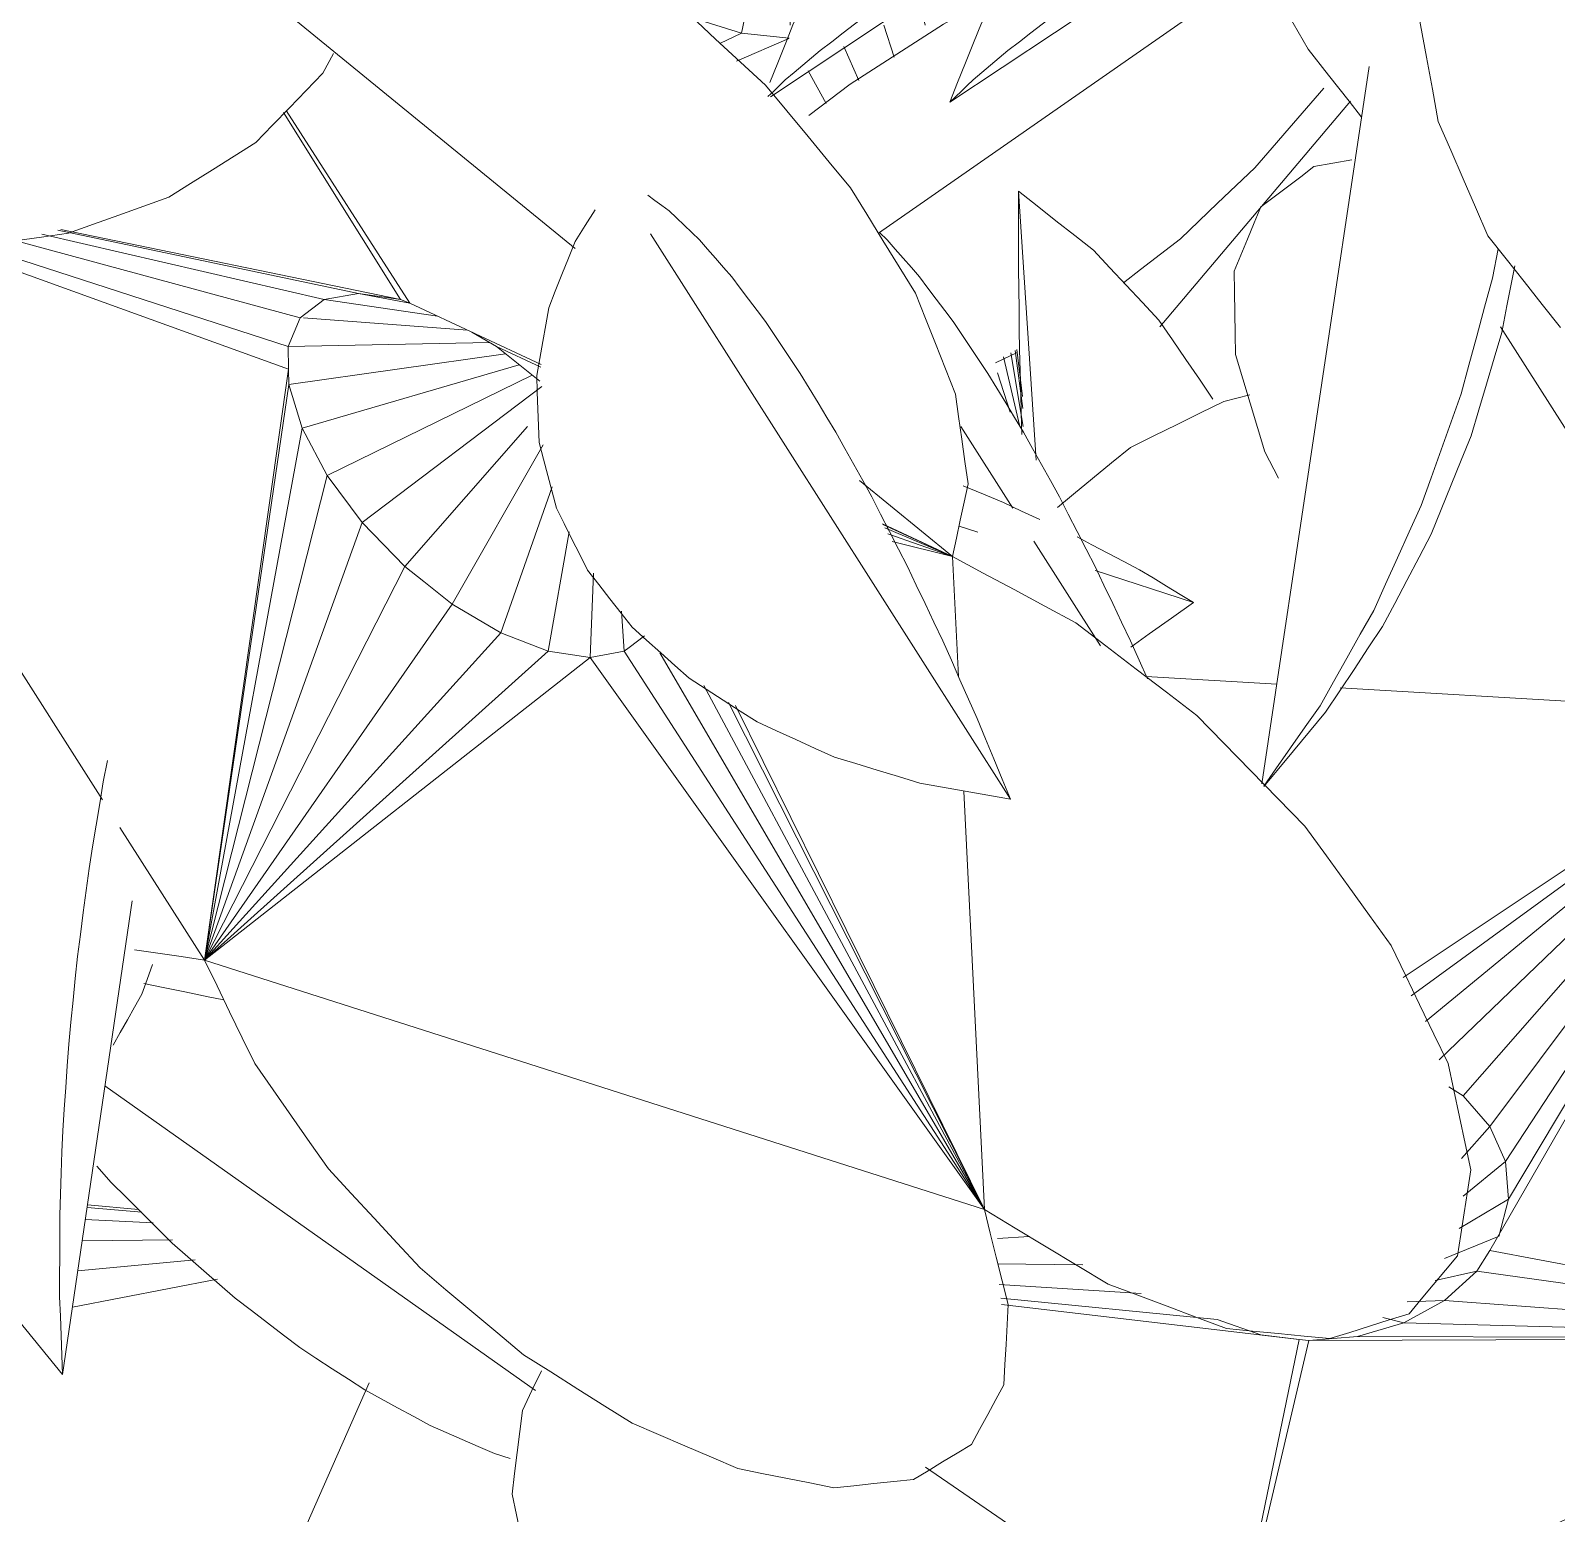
# Model space of a CAD drawing. Header units: metres. Extents: x 10.2 to 20.8, y -0.2 to 6.6.
# Drawn here: x 14.8453 to 14.9137, y 1.8327 to 1.8993 of the extents above; entities that cross this region are included whole.
import ezdxf

# ---------------------------------------------------------------- set-up
doc = ezdxf.new("R2010")
doc.units = ezdxf.units.M
doc.layers.add('Importações nas famílias', color=250, linetype='Continuous', lineweight=5)
doc.layers.add('Vegetação', color=7, linetype='Continuous', lineweight=5)

# ---------------------------------------------------------------- blocks, each defined once
blk = doc.blocks.new('Planta_pergolado_12200 - plantas pergolado_skp_Component_12-V3377-Corte 3')
at = {"layer": 'Importações nas famílias'}
blk.add_line((14.889223, 1.864796), (14.873073, 1.890174), dxfattribs=at)
at = {"layer": 'Importações nas famílias', "flags": 128}
for points in [[(14.873908, 1.891206), (14.873591, 1.891437), (14.873274, 1.891669), (14.872958, 1.8919)], [(14.870587, 1.891246), (14.870137, 1.890535), (14.869688, 1.889823)], [(14.875273, 1.889903), (14.874932, 1.890229), (14.874591, 1.890555), (14.874249, 1.89088), (14.873908, 1.891206)], [(14.869688, 1.889823), (14.869393, 1.88908), (14.869097, 1.888337), (14.868802, 1.887593), (14.868507, 1.88685)], [(14.87672, 1.888237), (14.876358, 1.888654), (14.875997, 1.88907), (14.875635, 1.889487), (14.875273, 1.889903)], [(14.878234, 1.886227), (14.877855, 1.88673), (14.877477, 1.887232), (14.877099, 1.887735), (14.87672, 1.888237)], [(14.868507, 1.88685), (14.868372, 1.886092), (14.868237, 1.885333), (14.868102, 1.884575), (14.867967, 1.883817)], [(14.879796, 1.883895), (14.879406, 1.884478), (14.879015, 1.885061), (14.878624, 1.885644), (14.878234, 1.886227)], [(14.867967, 1.883817), (14.867996, 1.883062), (14.868025, 1.882307), (14.868054, 1.881552), (14.868082, 1.880797)], [(14.881391, 1.881266), (14.880992, 1.881923), (14.880594, 1.88258), (14.880195, 1.883237), (14.879796, 1.883895)], [(14.883, 1.87837), (14.882598, 1.879094), (14.882195, 1.879818), (14.881793, 1.880542), (14.881391, 1.881266)], [(14.868082, 1.880797), (14.868274, 1.880063), (14.868466, 1.879329), (14.868658, 1.878595), (14.86885, 1.877861)], [(14.884605, 1.875239), (14.884204, 1.876022), (14.883803, 1.876804), (14.883401, 1.877587), (14.883, 1.87837)], [(14.86885, 1.877861), (14.869201, 1.877165), (14.869551, 1.876469), (14.869901, 1.875773), (14.870252, 1.875077)], [(14.870252, 1.875077), (14.870753, 1.874435), (14.871254, 1.873794), (14.871754, 1.873152), (14.872255, 1.87251)], [(14.886189, 1.871908), (14.885793, 1.872741), (14.885397, 1.873574), (14.885001, 1.874406), (14.884605, 1.875239)], [(14.872255, 1.87251), (14.872895, 1.871938), (14.873534, 1.871366), (14.874173, 1.870794), (14.874813, 1.870222)], [(14.887734, 1.868414), (14.887348, 1.869288), (14.886962, 1.870161), (14.886575, 1.871035), (14.886189, 1.871908)], [(14.874813, 1.870222), (14.875576, 1.869732), (14.876339, 1.869243), (14.877102, 1.868754), (14.877865, 1.868264)], [(14.877865, 1.868264), (14.878733, 1.867869), (14.879602, 1.867474), (14.880471, 1.867079), (14.881339, 1.866685)], [(14.889223, 1.864796), (14.888851, 1.8657), (14.888478, 1.866605), (14.888106, 1.86751), (14.887734, 1.868414)], [(14.881339, 1.866685), (14.882293, 1.866393), (14.883247, 1.866102), (14.884201, 1.865811), (14.885155, 1.865519)], [(14.885155, 1.865519), (14.886172, 1.865338), (14.887189, 1.865158), (14.888206, 1.864977), (14.889223, 1.864796)]]:
    blk.add_lwpolyline(points, dxfattribs=at)
blk = doc.blocks.new('Planta_pergolado_12200 - plantas pergolado_skp_Component_12-V3245-Corte 3')
at = {"layer": 'Importações nas famílias'}
blk.add_line((14.459822, 1.266504), (14.429988, 1.246696), dxfattribs=at)
at = {"layer": 'Importações nas famílias', "flags": 128}
for points in [[(14.45661, 1.26915), (14.455707, 1.26898), (14.454804, 1.268809), (14.453901, 1.268639), (14.452999, 1.268468)], [(14.459236, 1.269343), (14.458449, 1.269285), (14.45753, 1.269218), (14.45661, 1.26915)], [(14.452999, 1.268468), (14.452123, 1.268197), (14.451247, 1.267925), (14.450372, 1.267653), (14.449496, 1.267382)], [(14.449496, 1.267382), (14.448657, 1.267012), (14.447819, 1.266643), (14.44698, 1.266273), (14.446141, 1.265903)], [(14.457102, 1.265285), (14.457986, 1.265805), (14.458871, 1.266325), (14.459752, 1.266843)], [(14.446141, 1.265903), (14.445349, 1.26544), (14.444556, 1.264976), (14.443764, 1.264513), (14.442971, 1.264049)], [(14.453466, 1.263088), (14.454375, 1.263637), (14.455284, 1.264187), (14.456193, 1.264736), (14.457102, 1.265285)], [(14.442971, 1.264049), (14.442234, 1.263497), (14.441496, 1.262945), (14.440759, 1.262392), (14.440021, 1.26184)], [(14.449818, 1.260825), (14.45073, 1.26139), (14.451642, 1.261956), (14.452554, 1.262522), (14.453466, 1.263088)], [(14.440021, 1.26184), (14.439347, 1.261205), (14.438673, 1.26057), (14.437999, 1.259935), (14.437324, 1.2593)], [(14.446242, 1.258547), (14.447136, 1.259117), (14.44803, 1.259686), (14.448924, 1.260255), (14.449818, 1.260825)], [(14.437324, 1.2593), (14.436721, 1.25859), (14.436117, 1.257879), (14.435514, 1.257169), (14.43491, 1.256458)], [(14.442824, 1.25631), (14.443678, 1.256869), (14.444533, 1.257429), (14.445388, 1.257988), (14.446242, 1.258547)], [(14.43491, 1.256458), (14.434384, 1.25568), (14.433858, 1.254902), (14.433332, 1.254123), (14.432806, 1.253345)], [(14.439642, 1.254165), (14.440437, 1.254701), (14.441233, 1.255237), (14.442028, 1.255774), (14.442824, 1.25631)], [(14.436772, 1.252163), (14.43749, 1.252663), (14.438207, 1.253164), (14.438925, 1.253664), (14.439642, 1.254165)], [(14.432806, 1.253345), (14.432363, 1.252508), (14.43192, 1.251671), (14.431477, 1.250833), (14.431034, 1.249996)], [(14.434281, 1.25035), (14.434904, 1.250803), (14.435527, 1.251256), (14.43615, 1.25171), (14.436772, 1.252163)], [(14.431034, 1.249996), (14.430679, 1.249109), (14.430325, 1.248222), (14.42997, 1.247335)], [(14.432228, 1.24877), (14.432741, 1.249165), (14.433255, 1.24956), (14.433768, 1.249955), (14.434281, 1.25035)], [(14.43066, 1.247459), (14.431052, 1.247787), (14.431444, 1.248114), (14.431836, 1.248442), (14.432228, 1.24877)], [(14.429876, 1.246701), (14.430138, 1.246953), (14.430399, 1.247206), (14.43066, 1.247459)]]:
    blk.add_lwpolyline(points, dxfattribs=at)
blk = doc.blocks.new('Planta_pergolado_12200 - plantas pergolado_skp_Component_17-V3379-Corte 3')
at = {"layer": 'Importações nas famílias'}
blk.add_line((14.858857, 1.898262), (14.858375, 1.897374), dxfattribs=at)
at = {"layer": 'Importações nas famílias', "flags": 128}
for points in [[(14.858375, 1.897374), (14.857622, 1.896597), (14.856868, 1.895821), (14.856115, 1.895044), (14.855361, 1.894268)], [(14.855361, 1.894268), (14.854387, 1.893656), (14.853413, 1.893044), (14.85244, 1.892432), (14.851466, 1.89182)], [(14.851466, 1.89182), (14.850338, 1.891414), (14.849211, 1.891009), (14.848083, 1.890603), (14.846956, 1.890198)], [(14.846956, 1.890198), (14.845752, 1.890026), (14.844547, 1.889854), (14.843343, 1.889682), (14.842138, 1.889511)]]:
    blk.add_lwpolyline(points, dxfattribs=at)
blk = doc.blocks.new('Planta_pergolado_12200 - plantas pergolado_skp_Component_16-V3380-Corte 3')
for name, p in [('Planta_pergolado_12200 - plantas pergolado_skp_Component_17-V3379-Corte 3', (0, 0)), ('Planta_pergolado_12200 - plantas pergolado_skp_Component_12-V3245-Corte 3', (0.448465, 0.649623)), ('Planta_pergolado_12200 - plantas pergolado_skp_Component_12-V3377-Corte 3', (0, 0))]:
    blk.add_blockref(name, p)
blk = doc.blocks.new('Planta_pergolado_12200 - plantas pergolado_skp_Component_12-V3398-Corte 3')
at = {"layer": 'Importações nas famílias'}
for p, q in [((14.883697, 1.889903), (14.883355, 1.890229)), ((14.889339, 1.87785), (14.886997, 1.881529)), ((14.893265, 1.871681), (14.890276, 1.876378))]:
    blk.add_line(p, q, dxfattribs=at)
at = {"layer": 'Importações nas famílias', "flags": 128}
for points in [[(14.885144, 1.888237), (14.884782, 1.888654), (14.88442, 1.88907), (14.884058, 1.889487), (14.883697, 1.889903)], [(14.886657, 1.886227), (14.886279, 1.88673), (14.8859, 1.887232), (14.885522, 1.887735), (14.885144, 1.888237)], [(14.88822, 1.883895), (14.887829, 1.884478), (14.887438, 1.885061), (14.887048, 1.885644), (14.886657, 1.886227)], [(14.889814, 1.881266), (14.889416, 1.881923), (14.889017, 1.88258), (14.888618, 1.883237), (14.88822, 1.883895)], [(14.891423, 1.87837), (14.891021, 1.879094), (14.890619, 1.879818), (14.890217, 1.880542), (14.889814, 1.881266)], [(14.893029, 1.875239), (14.892627, 1.876022), (14.892226, 1.876804), (14.891825, 1.877587), (14.891423, 1.87837)], [(14.894613, 1.871908), (14.894217, 1.872741), (14.893821, 1.873574), (14.893425, 1.874406), (14.893029, 1.875239)], [(14.895372, 1.870192), (14.894999, 1.871035), (14.894613, 1.871908)]]:
    blk.add_lwpolyline(points, dxfattribs=at)
blk = doc.blocks.new('Planta_pergolado_12200 - plantas pergolado_skp_Component_12-V3271-Corte 3')
at = {"layer": 'Importações nas famílias'}
for p, q in [((14.400051, 1.215961), (14.400237, 1.216916)), ((14.398224, 1.189361), (14.401353, 1.210616)), ((14.391705, 1.201148), (14.391941, 1.200114))]:
    blk.add_line(p, q, dxfattribs=at)
at = {"layer": 'Importações nas famílias', "flags": 128}
for points in [[(14.399414, 1.212057), (14.399574, 1.213033), (14.399733, 1.214009), (14.399892, 1.214985), (14.400051, 1.215961)], [(14.398896, 1.208116), (14.399026, 1.209101), (14.399155, 1.210087), (14.399285, 1.211072), (14.399414, 1.212057)], [(14.398501, 1.204181), (14.3986, 1.205165), (14.398699, 1.206149), (14.398797, 1.207132), (14.398896, 1.208116)], [(14.398234, 1.200295), (14.398301, 1.201266), (14.398368, 1.202238), (14.398434, 1.203209), (14.398501, 1.204181)], [(14.391941, 1.200114), (14.392328, 1.199134), (14.392714, 1.198154), (14.3931, 1.197174), (14.393487, 1.196194)], [(14.398098, 1.196502), (14.398132, 1.19745), (14.398166, 1.198398), (14.3982, 1.199347), (14.398234, 1.200295)], [(14.398095, 1.192844), (14.398096, 1.193758), (14.398097, 1.194673), (14.398098, 1.195587), (14.398098, 1.196502)], [(14.393487, 1.196194), (14.394014, 1.195291), (14.394542, 1.194388), (14.39507, 1.193485), (14.395597, 1.192582)], [(14.395597, 1.192582), (14.396254, 1.191776), (14.396911, 1.190971), (14.397567, 1.190166), (14.398224, 1.189361)], [(14.398224, 1.189361), (14.398192, 1.190231), (14.398159, 1.191102), (14.398127, 1.191973), (14.398095, 1.192844)]]:
    blk.add_lwpolyline(points, dxfattribs=at)
blk = doc.blocks.new('Planta_pergolado_12200 - plantas pergolado_skp_Component_12-V3399-Corte 3')
at = {"layer": 'Importações nas famílias'}
blk.add_line((14.900914, 1.905639), (14.886503, 1.89607), dxfattribs=at)
at = {"layer": 'Importações nas famílias', "flags": 128}
for points in [[(14.90313, 1.90817), (14.904024, 1.908739), (14.904918, 1.909309), (14.905812, 1.909878), (14.906706, 1.910447)], [(14.899712, 1.905933), (14.900566, 1.906492), (14.901421, 1.907051), (14.902276, 1.907611), (14.90313, 1.90817)], [(14.89653, 1.903788), (14.897325, 1.904324), (14.898121, 1.90486), (14.898916, 1.905396), (14.899712, 1.905933)], [(14.890692, 1.904445), (14.89022, 1.903746), (14.889694, 1.902968)], [(14.89366, 1.901785), (14.894378, 1.902286), (14.895095, 1.902786), (14.895813, 1.903287), (14.89653, 1.903788)], [(14.889694, 1.902968), (14.889251, 1.90213), (14.888808, 1.901293), (14.888365, 1.900456), (14.887922, 1.899619)], [(14.891169, 1.899973), (14.891792, 1.900426), (14.892415, 1.900879), (14.893038, 1.901332), (14.89366, 1.901785)], [(14.887922, 1.899619), (14.887567, 1.898732), (14.887213, 1.897845), (14.886858, 1.896957), (14.886503, 1.89607)], [(14.889116, 1.898392), (14.889629, 1.898788), (14.890143, 1.899183), (14.890656, 1.899578), (14.891169, 1.899973)], [(14.887548, 1.897081), (14.88794, 1.897409), (14.888332, 1.897737), (14.888724, 1.898065), (14.889116, 1.898392)], [(14.886503, 1.89607), (14.886764, 1.896323), (14.887026, 1.896576), (14.887287, 1.896829), (14.887548, 1.897081)]]:
    blk.add_lwpolyline(points, dxfattribs=at)
blk = doc.blocks.new('Planta_pergolado_12200 - plantas pergolado_skp_Component_16-V3402-Corte 3')
for name, p in [('Planta_pergolado_12200 - plantas pergolado_skp_Component_12-V3399-Corte 3', (0, 0)), ('Planta_pergolado_12200 - plantas pergolado_skp_Component_12-V3398-Corte 3', (0, 0)), ('Planta_pergolado_12200 - plantas pergolado_skp_Component_12-V3271-Corte 3', (0.448465, 0.649623))]:
    blk.add_blockref(name, p)
blk = doc.blocks.new('Planta_pergolado_12200 - plantas pergolado_skp_Component_17-V3410-Corte 3')
at = {"layer": 'Importações nas famílias'}
for p, q in [((14.898797, 1.882645), (14.899967, 1.882939)), ((14.901184, 1.869955), (14.895315, 1.870298)), ((14.920464, 1.868829), (14.904027, 1.869789)), ((14.906853, 1.856802), (14.922571, 1.867281)), ((14.922671, 1.867233), (14.907206, 1.855974)), ((14.922821, 1.867174), (14.90786, 1.854816)), ((14.923004, 1.867113), (14.908471, 1.853096)), ((14.923193, 1.867058), (14.909537, 1.85148)), ((14.923619, 1.866992), (14.910745, 1.84455)), ((14.923361, 1.867016), (14.910746, 1.850112)), ((14.923492, 1.86699), (14.911441, 1.848532)), ((14.923577, 1.866981), (14.911574, 1.846847)), ((14.923618, 1.866985), (14.921642, 1.863532)), ((14.925005, 1.866749), (14.931632, 1.840611)), ((14.946576, 1.85521), (14.94665, 1.854276)), ((14.908898, 1.851894), (14.909537, 1.85148)), ((14.909537, 1.85148), (14.910746, 1.850112)), ((14.910746, 1.850112), (14.909467, 1.848678)), ((14.910746, 1.850112), (14.911441, 1.848532)), ((14.911441, 1.848532), (14.90955, 1.846983)), ((14.911441, 1.848532), (14.911574, 1.846847)), ((14.909362, 1.845534), (14.911574, 1.846847)), ((14.911574, 1.846847), (14.911137, 1.845171)), ((14.890073, 1.845168), (14.888643, 1.845085)), ((14.911091, 1.845153), (14.908709, 1.84419)), ((14.910745, 1.84455), (14.910158, 1.84362)), ((14.910745, 1.84455), (14.931632, 1.840611)), ((14.892471, 1.843905), (14.888643, 1.843941)), ((14.908282, 1.843194), (14.910158, 1.84362)), ((14.910158, 1.84362), (14.908706, 1.842299)), ((14.910158, 1.84362), (14.931632, 1.840611)), ((14.895086, 1.84262), (14.888728, 1.843025)), ((14.898507, 1.841444), (14.888796, 1.842412)), ((14.902183, 1.840553), (14.888829, 1.842115)), ((14.908706, 1.842299), (14.906879, 1.841298)), ((14.907027, 1.842246), (14.908706, 1.842299)), ((14.908706, 1.842299), (14.931632, 1.840611)), ((14.900467, 1.84076), (14.898507, 1.841444)), ((14.905941, 1.841542), (14.906879, 1.841298)), ((14.902183, 1.840553), (14.900467, 1.84076)), ((14.904801, 1.840684), (14.902614, 1.840501)), ((14.906879, 1.841298), (14.904801, 1.840684)), ((14.931632, 1.840611), (14.904801, 1.840684)), ((14.906879, 1.841298), (14.931632, 1.840611)), ((14.899072, 1.825475), (14.931632, 1.840611)), ((14.899072, 1.825475), (14.902183, 1.840553)), ((14.902614, 1.840501), (14.899072, 1.825475)), ((14.902614, 1.840501), (14.902183, 1.840553)), ((14.931632, 1.840611), (14.902614, 1.840501)), ((14.885422, 1.834816), (14.899072, 1.825475)), ((14.906638, 1.820101), (14.905762, 1.820363))]:
    blk.add_line(p, q, dxfattribs=at)
at = {"layer": 'Importações nas famílias', "flags": 128}
for points in [[(14.89461, 1.880587), (14.895657, 1.881101), (14.896704, 1.881616), (14.89775, 1.882131), (14.898797, 1.882645)], [(14.891332, 1.87789), (14.892055, 1.878485), (14.892907, 1.879185), (14.893759, 1.879886), (14.89461, 1.880587)], [(14.94665, 1.854276), (14.946408, 1.853347), (14.946165, 1.852418), (14.945923, 1.85149), (14.945681, 1.850561)], [(14.945681, 1.850561), (14.945138, 1.849701), (14.944596, 1.848841), (14.944054, 1.847981), (14.943512, 1.847121)], [(14.943512, 1.847121), (14.942707, 1.846389), (14.941902, 1.845656), (14.941097, 1.844924), (14.940292, 1.844191)], [(14.940292, 1.844191), (14.939279, 1.843636), (14.938265, 1.843081), (14.937252, 1.842526), (14.936239, 1.841971)], [(14.936239, 1.841971), (14.935087, 1.841631), (14.933936, 1.841291), (14.932784, 1.840951), (14.931632, 1.840611)], [(14.931632, 1.840611), (14.932077, 1.839754), (14.932521, 1.838897), (14.932966, 1.83804), (14.933411, 1.837182)], [(14.867329, 1.837362), (14.867755, 1.838256), (14.868181, 1.839151)], [(14.866863, 1.833607), (14.866979, 1.834545), (14.867096, 1.835484), (14.867213, 1.836423), (14.867329, 1.837362)], [(14.933411, 1.837182), (14.933548, 1.836255), (14.933686, 1.835327), (14.933823, 1.834399), (14.93396, 1.833472)], [(14.867663, 1.829932), (14.867463, 1.830851), (14.867263, 1.83177), (14.867063, 1.832688), (14.866863, 1.833607)], [(14.93396, 1.833472), (14.93378, 1.832537), (14.933601, 1.831601), (14.933421, 1.830666), (14.933241, 1.829731)], [(14.869677, 1.826589), (14.869174, 1.827425), (14.86867, 1.828261), (14.868167, 1.829097), (14.867663, 1.829932)], [(14.933241, 1.829731), (14.932756, 1.828853), (14.932272, 1.827974), (14.931787, 1.827096), (14.931303, 1.826217)], [(14.872767, 1.823804), (14.871994, 1.824501), (14.871222, 1.825197), (14.87045, 1.825893), (14.869677, 1.826589)], [(14.931303, 1.826217), (14.930546, 1.825455), (14.92979, 1.824693), (14.929198, 1.824096)], [(14.899072, 1.825475), (14.898134, 1.824844), (14.897197, 1.824212), (14.896259, 1.823581), (14.895322, 1.82295)], [(14.901961, 1.822562), (14.901238, 1.82329), (14.900516, 1.824018), (14.899794, 1.824747), (14.899072, 1.825475)], [(14.876722, 1.821768), (14.875733, 1.822277), (14.874744, 1.822786), (14.873756, 1.823295), (14.872767, 1.823804)], [(14.895322, 1.82295), (14.894217, 1.82252), (14.893111, 1.82209), (14.892006, 1.821661), (14.8909, 1.821231)], [(14.905762, 1.820363), (14.904812, 1.820913), (14.903862, 1.821463), (14.902911, 1.822012), (14.901961, 1.822562)], [(14.881272, 1.820619), (14.880135, 1.820907), (14.878997, 1.821194), (14.877859, 1.821481), (14.876722, 1.821768)], [(14.8909, 1.821231), (14.889702, 1.821032), (14.888504, 1.820834), (14.887306, 1.820635), (14.886108, 1.820436)], [(14.886108, 1.820436), (14.884899, 1.820482), (14.88369, 1.820528), (14.882481, 1.820574), (14.881272, 1.820619)]]:
    blk.add_lwpolyline(points, dxfattribs=at)
blk = doc.blocks.new('Planta_pergolado_12200 - plantas pergolado_skp_Component_16-V3411-Corte 3')
blk.add_blockref('Planta_pergolado_12200 - plantas pergolado_skp_Component_17-V3410-Corte 3', (0, 0))
blk = doc.blocks.new('Planta_pergolado_12200 - plantas pergolado_skp_-V3436-Corte 3')
for name in ['Planta_pergolado_12200 - plantas pergolado_skp_Component_16-V3380-Corte 3', 'Planta_pergolado_12200 - plantas pergolado_skp_Component_16-V3402-Corte 3', 'Planta_pergolado_12200 - plantas pergolado_skp_Component_16-V3411-Corte 3']:
    blk.add_blockref(name, (0, 0))
blk = doc.blocks.new('Planta_pergolado_12200 - plantas pergolado_skp_-V3437-Corte 3')
blk.add_blockref('Planta_pergolado_12200 - plantas pergolado_skp_-V3436-Corte 3', (0, 0))
blk = doc.blocks.new('Planta_pergolado_12200 - plantas pergolado_skp_Component_17-V3680-Corte 3')
at = {"layer": 'Importações nas famílias'}
for p, q in [((14.890163, 1.927718), (14.890825, 1.927844)), ((14.889885, 1.922183), (14.888643, 1.9234)), ((14.896049, 1.916145), (14.893554, 1.918589)), ((14.87941, 1.910296), (14.880133, 1.911381)), ((14.880796, 1.911619), (14.882304, 1.911146)), ((14.880796, 1.911619), (14.882307, 1.911149)), ((14.87941, 1.910296), (14.878518, 1.910682)), ((14.87941, 1.910296), (14.878984, 1.910884)), ((14.87941, 1.910296), (14.882234, 1.911042)), ((14.873387, 1.901042), (14.87941, 1.910296)), ((14.87941, 1.910296), (14.875089, 1.899823)), ((14.87941, 1.910296), (14.876537, 1.907233)), ((14.877346, 1.908724), (14.87941, 1.910296)), ((14.8777, 1.909377), (14.87941, 1.910296)), ((14.87941, 1.910296), (14.877909, 1.909763)), ((14.878056, 1.910034), (14.87941, 1.910296)), ((14.87941, 1.910296), (14.878176, 1.910255)), ((14.87941, 1.910296), (14.87829, 1.910465)), ((14.87941, 1.910296), (14.87842, 1.905398)), ((14.87941, 1.910296), (14.87939, 1.906833)), ((14.879913, 1.907606), (14.87941, 1.910296)), ((14.87941, 1.910296), (14.880093, 1.908525)), ((14.87941, 1.910296), (14.880475, 1.908525)), ((14.87941, 1.910296), (14.880703, 1.908777)), ((14.87941, 1.910296), (14.880877, 1.909034)), ((14.87941, 1.910296), (14.88104, 1.909275)), ((14.87941, 1.910296), (14.881206, 1.90952)), ((14.87941, 1.910296), (14.881395, 1.909799)), ((14.87941, 1.910296), (14.881658, 1.910189)), ((14.869153, 1.906158), (14.871122, 1.908525)), ((14.874428, 1.908525), (14.870549, 1.907146)), ((14.870549, 1.907146), (14.871161, 1.908525)), ((14.870413, 1.905461), (14.874861, 1.907852)), ((14.86914, 1.905511), (14.870549, 1.907146)), ((14.870413, 1.905461), (14.870549, 1.907146)), ((14.870847, 1.903776), (14.875063, 1.906987)), ((14.875114, 1.905717), (14.871882, 1.902272)), ((14.869112, 1.904073), (14.870413, 1.905461)), ((14.870847, 1.903776), (14.870413, 1.905461)), ((14.871674, 1.902441), (14.870847, 1.903776)), ((14.877957, 1.903105), (14.877162, 1.899173)), ((14.879369, 1.903151), (14.879348, 1.899526)), ((14.880924, 1.902193), (14.880731, 1.903227)), ((14.887722, 1.900368), (14.887495, 1.902322)), ((14.886399, 1.901595), (14.886709, 1.899766)), ((14.887206, 1.90213), (14.887456, 1.90021)), ((14.8854, 1.899526), (14.885114, 1.900741)), ((14.875089, 1.899823), (14.874403, 1.900213)), ((14.877162, 1.899173), (14.875089, 1.899823)), ((14.876191, 1.898706), (14.877162, 1.899173)), ((14.87929, 1.898927), (14.876939, 1.897917)), ((14.879303, 1.898955), (14.877162, 1.899173)), ((14.88401, 1.898101), (14.883544, 1.899526)), ((14.881748, 1.898578), (14.882417, 1.897042)), ((14.88015, 1.897485), (14.880953, 1.896022)), ((14.904485, 1.896126), (14.895926, 1.885991)), ((14.889643, 1.881529), (14.888909, 1.884644)), ((14.889239, 1.884825), (14.889797, 1.881529)), ((14.889445, 1.884937), (14.889785, 1.882326)), ((14.889764, 1.882869), (14.889518, 1.884977)), ((14.889222, 1.882164), (14.888643, 1.883937))]:
    blk.add_line(p, q, dxfattribs=at)
at = {"layer": 'Importações nas famílias', "flags": 128}
for points in [[(14.89479, 1.928598), (14.896001, 1.928573), (14.897212, 1.928549), (14.898424, 1.928524), (14.899635, 1.9285)], [(14.899635, 1.9285), (14.900818, 1.928232), (14.902002, 1.927964), (14.903185, 1.927697), (14.904368, 1.927429)], [(14.888116, 1.926819), (14.88914, 1.927269), (14.890163, 1.927718)], [(14.904368, 1.927429), (14.905443, 1.926937), (14.906518, 1.926444), (14.907394, 1.926043)]]:
    blk.add_lwpolyline(points, dxfattribs=at)
blk = doc.blocks.new('Planta_pergolado_12200 - plantas pergolado_skp_Component_16-V3681-Corte 3')
blk.add_blockref('Planta_pergolado_12200 - plantas pergolado_skp_Component_17-V3680-Corte 3', (0, 0))
blk = doc.blocks.new('Planta_pergolado_12200 - plantas pergolado_skp_Component_12-V3716-Corte 3')
at = {"layer": 'Importações nas famílias'}
for p, q in [((14.848594, 1.85193), (14.867919, 1.838267)), ((14.848228, 1.84833), (14.848879, 1.847596)), ((14.866072, 1.835441), (14.866778, 1.835214))]:
    blk.add_line(p, q, dxfattribs=at)
at = {"layer": 'Importações nas famílias', "flags": 128}
for points in [[(14.853928, 1.855789), (14.853227, 1.855932), (14.85218, 1.856146), (14.851133, 1.85636), (14.850336, 1.856523)], [(14.848879, 1.847596), (14.849562, 1.846916), (14.850246, 1.846236), (14.850929, 1.845556), (14.851612, 1.844876)], [(14.851612, 1.844876), (14.852319, 1.844257), (14.853026, 1.843638), (14.853733, 1.843019), (14.85444, 1.842399)], [(14.85444, 1.842399), (14.855163, 1.841848), (14.855886, 1.841297), (14.85661, 1.840746), (14.857333, 1.840195)], [(14.857333, 1.840195), (14.858064, 1.839718), (14.858795, 1.839241), (14.859526, 1.838764), (14.860257, 1.838287)], [(14.860257, 1.838287), (14.860988, 1.837889), (14.861719, 1.837492), (14.86245, 1.837094), (14.863181, 1.836696)], [(14.863181, 1.836696), (14.863904, 1.836383), (14.864626, 1.836069), (14.865349, 1.835755), (14.866072, 1.835441)]]:
    blk.add_lwpolyline(points, dxfattribs=at)
blk = doc.blocks.new('Planta_pergolado_12200 - plantas pergolado_skp_Component_12-V3717-Corte 3')
at = {"layer": 'Importações nas famílias'}
blk.add_line((14.889584, 1.892086), (14.890388, 1.88001), dxfattribs=at)
at = {"layer": 'Importações nas famílias', "flags": 128}
for points in [[(14.892957, 1.889433), (14.892114, 1.890096), (14.89127, 1.890759), (14.890427, 1.891423), (14.889584, 1.892086)], [(14.889584, 1.892086), (14.889585, 1.891218), (14.889585, 1.890351), (14.889586, 1.889483), (14.889586, 1.888616)], [(14.895889, 1.886297), (14.895156, 1.887081), (14.894423, 1.887865), (14.89369, 1.888649), (14.892957, 1.889433)], [(14.889586, 1.888616), (14.889599, 1.887702), (14.889612, 1.886789), (14.889625, 1.885875), (14.889639, 1.884962)], [(14.898313, 1.882753), (14.897707, 1.883639), (14.897101, 1.884525), (14.896495, 1.885411), (14.895889, 1.886297)], [(14.889639, 1.884962), (14.889664, 1.884013), (14.88969, 1.883064), (14.889715, 1.882115), (14.889741, 1.881165)]]:
    blk.add_lwpolyline(points, dxfattribs=at)
blk = doc.blocks.new('Planta_pergolado_12200 - plantas pergolado_skp_Component_17-V3720-Corte 3')
at = {"layer": 'Importações nas famílias'}
for p, q in [((14.948519, 1.836935), (14.949409, 1.836239)), ((14.947024, 1.82047), (14.941275, 1.824003)), ((14.892168, 1.820825), (14.891581, 1.821673)), ((14.891449, 1.820599), (14.892168, 1.820825)), ((14.939855, 1.818813), (14.9479, 1.817844)), ((14.939552, 1.818176), (14.947919, 1.817616)), ((14.939761, 1.818615), (14.947906, 1.817772)), ((14.939213, 1.817465), (14.947939, 1.817377)), ((14.93935, 1.816527), (14.948019, 1.817075)), ((14.95047, 1.813283), (14.946522, 1.803638))]:
    blk.add_line(p, q, dxfattribs=at)
at = {"layer": 'Importações nas famílias', "flags": 128}
for points in [[(14.936337, 1.840903), (14.937413, 1.840862), (14.938622, 1.840816)], [(14.938622, 1.840816), (14.939802, 1.840529), (14.940982, 1.840242), (14.942162, 1.839955), (14.943342, 1.839667)], [(14.943342, 1.839667), (14.944414, 1.839158), (14.945486, 1.838649)], [(14.951837, 1.834011), (14.952484, 1.833175), (14.953132, 1.832339), (14.95378, 1.831503)], [(14.95378, 1.831503), (14.954141, 1.830585), (14.954503, 1.829666), (14.954864, 1.828747), (14.955225, 1.827829)], [(14.955225, 1.827829), (14.955276, 1.82689), (14.955326, 1.825952), (14.955376, 1.825031)]]:
    blk.add_lwpolyline(points, dxfattribs=at)
blk = doc.blocks.new('Planta_pergolado_12200 - plantas pergolado_skp_Component_16-V3721-Corte 3')
for name in ['Planta_pergolado_12200 - plantas pergolado_skp_Component_12-V3717-Corte 3', 'Planta_pergolado_12200 - plantas pergolado_skp_Component_12-V3716-Corte 3', 'Planta_pergolado_12200 - plantas pergolado_skp_Component_17-V3720-Corte 3']:
    blk.add_blockref(name, (0, 0))
blk = doc.blocks.new('Planta_pergolado_12200 - plantas pergolado_skp_Component_12-V3750-Corte 3')
at = {"layer": 'Importações nas famílias'}
for p, q in [((14.883301, 1.890198), (14.900579, 1.902232)), ((14.888561, 1.884385), (14.889534, 1.884849))]:
    blk.add_line(p, q, dxfattribs=at)
at = {"layer": 'Importações nas famílias', "flags": 128}
for points in [[(14.8885, 1.90083), (14.887358, 1.900202), (14.886216, 1.899575)], [(14.886216, 1.899575), (14.885169, 1.898902), (14.884122, 1.898229), (14.883076, 1.897556), (14.882029, 1.896884)], [(14.882029, 1.896884), (14.881102, 1.896182), (14.880176, 1.89548)], [(14.900198, 1.893133), (14.900969, 1.894024), (14.901741, 1.894915), (14.902513, 1.895807), (14.903284, 1.896698)], [(14.896852, 1.889946), (14.897688, 1.890743), (14.898525, 1.891539), (14.899361, 1.892336), (14.900198, 1.893133)], [(14.894308, 1.88797), (14.895068, 1.888561), (14.89596, 1.889254), (14.896852, 1.889946)]]:
    blk.add_lwpolyline(points, dxfattribs=at)
blk = doc.blocks.new('Planta_pergolado_12200 - plantas pergolado_skp_Component_17-V3752-Corte 3')
at = {"layer": 'Importações nas famílias'}
for p, q in [((14.923331, 1.86697), (14.911217, 1.885998)), ((14.901262, 1.879206), (14.90064, 1.880378))]:
    blk.add_line(p, q, dxfattribs=at)
at = {"layer": 'Importações nas famílias', "flags": 128}
for points in [[(14.902592, 1.89845), (14.901916, 1.899629), (14.901241, 1.900807), (14.900566, 1.901985), (14.899891, 1.903164)], [(14.904986, 1.895407), (14.90442, 1.896126), (14.903506, 1.897288), (14.902592, 1.89845)], [(14.902849, 1.893184), (14.903699, 1.893339), (14.904549, 1.893493)], [(14.900466, 1.891375), (14.901062, 1.891827), (14.901658, 1.89228), (14.902253, 1.892732), (14.902849, 1.893184)], [(14.899264, 1.888497), (14.899565, 1.889216), (14.899865, 1.889936), (14.900166, 1.890656), (14.900466, 1.891375)], [(14.899323, 1.884746), (14.899308, 1.885684), (14.899294, 1.886621), (14.899279, 1.887559), (14.899264, 1.888497)], [(14.90064, 1.880378), (14.900311, 1.88147), (14.899982, 1.882562), (14.899652, 1.883654), (14.899323, 1.884746)]]:
    blk.add_lwpolyline(points, dxfattribs=at)
blk = doc.blocks.new('Planta_pergolado_12200 - plantas pergolado_skp_Component_16-V3753-Corte 3')
for name in ['Planta_pergolado_12200 - plantas pergolado_skp_Component_17-V3752-Corte 3', 'Planta_pergolado_12200 - plantas pergolado_skp_Component_12-V3750-Corte 3']:
    blk.add_blockref(name, (0, 0))
blk = doc.blocks.new('Planta_pergolado_12200 - plantas pergolado_skp_Component_12-V3765-Corte 3')
at = {"layer": 'Importações nas famílias'}
for p, q in [((14.887771, 1.876778), (14.886921, 1.877056)), ((14.897444, 1.873619), (14.893027, 1.875061))]:
    blk.add_line(p, q, dxfattribs=at)
at = {"layer": 'Importações nas famílias', "flags": 128}
for points in [[(14.888917, 1.878106), (14.888012, 1.878483), (14.887108, 1.87886)], [(14.890543, 1.87735), (14.88973, 1.877728), (14.888917, 1.878106)], [(14.895023, 1.875093), (14.89431, 1.875468), (14.893596, 1.875843), (14.892883, 1.876219), (14.892225, 1.876565)], [(14.897444, 1.873619), (14.896839, 1.873987), (14.896233, 1.874356), (14.895628, 1.874724), (14.895023, 1.875093)], [(14.894634, 1.871626), (14.895459, 1.872212), (14.896452, 1.872915), (14.897444, 1.873619)]]:
    blk.add_lwpolyline(points, dxfattribs=at)
blk = doc.blocks.new('Planta_pergolado_12200 - plantas pergolado_skp_Component_12-V3766-Corte 3')
at = {"layer": 'Importações nas famílias', "flags": 128}
for points in [[(14.850246, 1.856043), (14.850484, 1.85671), (14.850721, 1.857377)], [(14.848963, 1.853756), (14.849284, 1.854328), (14.849605, 1.8549), (14.849926, 1.855471), (14.850246, 1.856043)]]:
    blk.add_lwpolyline(points, dxfattribs=at)
blk = doc.blocks.new('Planta_pergolado_12200 - plantas pergolado_skp_Component_17-V3768-Corte 3')
at = {"layer": 'Importações nas famílias'}
for p, q in [((14.8697, 1.889513), (14.850742, 1.904995)), ((14.861855, 1.887219), (14.856608, 1.895612)), ((14.856719, 1.895701), (14.86228, 1.887055)), ((14.858434, 1.887219), (14.845756, 1.890153)), ((14.846483, 1.890333), (14.859968, 1.887497)), ((14.846618, 1.890367), (14.861855, 1.887219)), ((14.856834, 1.884091), (14.841273, 1.889721)), ((14.856818, 1.885105), (14.842435, 1.889768)), ((14.85736, 1.886403), (14.844547, 1.889867)), ((14.85736, 1.886403), (14.858434, 1.887219)), ((14.858434, 1.887219), (14.859968, 1.887497)), ((14.863513, 1.886479), (14.858434, 1.887219)), ((14.86228, 1.887055), (14.859968, 1.887497)), ((14.859968, 1.887497), (14.861855, 1.887219)), ((14.861855, 1.887219), (14.86228, 1.887055)), ((14.86228, 1.887055), (14.868165, 1.884308)), ((14.856818, 1.885105), (14.85736, 1.886403)), ((14.864869, 1.885846), (14.857503, 1.886392)), ((14.865849, 1.88529), (14.856818, 1.885105)), ((14.865062, 1.885756), (14.866163, 1.885105)), ((14.856834, 1.884091), (14.856818, 1.885105)), ((14.856845, 1.883413), (14.866572, 1.88478)), ((14.866163, 1.885105), (14.868112, 1.883555)), ((14.866163, 1.885105), (14.868156, 1.884188)), ((14.853057, 1.857579), (14.856834, 1.884091)), ((14.856845, 1.883413), (14.856834, 1.884091)), ((14.867184, 1.884293), (14.857439, 1.881444)), ((14.858559, 1.87933), (14.867762, 1.883833)), ((14.853057, 1.857579), (14.856845, 1.883413)), ((14.857439, 1.881444), (14.856845, 1.883413)), ((14.86013, 1.877216), (14.868204, 1.883318)), ((14.853057, 1.857579), (14.857439, 1.881444)), ((14.858559, 1.87933), (14.857439, 1.881444)), ((14.86756, 1.881529), (14.862044, 1.875246)), ((14.864171, 1.873555), (14.868263, 1.880698)), ((14.853057, 1.857579), (14.858559, 1.87933)), ((14.86013, 1.877216), (14.858559, 1.87933)), ((14.886626, 1.87569), (14.882448, 1.879102)), ((14.868659, 1.878822), (14.866366, 1.872257)), ((14.853057, 1.857579), (14.86013, 1.877216)), ((14.862044, 1.875246), (14.86013, 1.877216)), ((14.883487, 1.877156), (14.886626, 1.87569)), ((14.883501, 1.877128), (14.886626, 1.87569)), ((14.883585, 1.876971), (14.886626, 1.87569)), ((14.869428, 1.876792), (14.86848, 1.871441)), ((14.883726, 1.876706), (14.886626, 1.87569)), ((14.883914, 1.876355), (14.886626, 1.87569)), ((14.886626, 1.87569), (14.886889, 1.870302)), ((14.853057, 1.857579), (14.862044, 1.875246)), ((14.862896, 1.874569), (14.862044, 1.875246)), ((14.870523, 1.874942), (14.870367, 1.871163)), ((14.864171, 1.873555), (14.862896, 1.874569)), ((14.853057, 1.857579), (14.864171, 1.873555)), ((14.866366, 1.872257), (14.864171, 1.873555)), ((14.848479, 1.86477), (14.843266, 1.872958)), ((14.8719, 1.871441), (14.871779, 1.873235)), ((14.853057, 1.857579), (14.866366, 1.872257)), ((14.86848, 1.871441), (14.866366, 1.872257)), ((14.872116, 1.871605), (14.8719, 1.871441)), ((14.872116, 1.871605), (14.872813, 1.872134)), ((14.853057, 1.857579), (14.86848, 1.871441)), ((14.870367, 1.871163), (14.853057, 1.857579)), ((14.870367, 1.871163), (14.86848, 1.871441)), ((14.8719, 1.871441), (14.870367, 1.871163)), ((14.870367, 1.871163), (14.888057, 1.846386)), ((14.8719, 1.871441), (14.888057, 1.846386)), ((14.888057, 1.846386), (14.873494, 1.871366)), ((14.888057, 1.846386), (14.875474, 1.869897)), ((14.876574, 1.869136), (14.888057, 1.846386)), ((14.888057, 1.846386), (14.876883, 1.868996)), ((14.887141, 1.865158), (14.888057, 1.846386)), ((14.853057, 1.857579), (14.849267, 1.863532)), ((14.853057, 1.857579), (14.888057, 1.846386))]:
    blk.add_line(p, q, dxfattribs=at)
at = {"layer": 'Importações nas famílias', "flags": 128}
for points in [[(14.873762, 1.900988), (14.87488, 1.899949), (14.875997, 1.898911), (14.877115, 1.897872), (14.878233, 1.896833)], [(14.878233, 1.896833), (14.879188, 1.895684), (14.880143, 1.894534), (14.881098, 1.893385), (14.882053, 1.892236)], [(14.882053, 1.892236), (14.88278, 1.891054), (14.883507, 1.889873), (14.884235, 1.888691), (14.884962, 1.887509)], [(14.884962, 1.887509), (14.885412, 1.886376), (14.885862, 1.885243), (14.886312, 1.884109), (14.886761, 1.882976)], [(14.886761, 1.882976), (14.886903, 1.881968), (14.887045, 1.880961), (14.887187, 1.879953), (14.887329, 1.878945)], [(14.887329, 1.878945), (14.887154, 1.878131), (14.886978, 1.877318), (14.886802, 1.876504), (14.886626, 1.87569)], [(14.886626, 1.87569), (14.888009, 1.874946), (14.889392, 1.874201), (14.890775, 1.873456), (14.892158, 1.872711)], [(14.892158, 1.872711), (14.893515, 1.871673), (14.894871, 1.870636), (14.896228, 1.869598), (14.897584, 1.86856)], [(14.897584, 1.86856), (14.898798, 1.867318), (14.900012, 1.866076), (14.901226, 1.864834), (14.90244, 1.863592)], [(14.90244, 1.863592), (14.903407, 1.862251), (14.904375, 1.860911), (14.905343, 1.859571), (14.90631, 1.858231)], [(14.853057, 1.857579), (14.85201, 1.857734), (14.850964, 1.857888), (14.849918, 1.858042)], [(14.90631, 1.858231), (14.906949, 1.856907), (14.907588, 1.855583), (14.908227, 1.854259), (14.908866, 1.852935)], [(14.855319, 1.852931), (14.854754, 1.854093), (14.854188, 1.855255), (14.853622, 1.856417), (14.853057, 1.857579)], [(14.85862, 1.848217), (14.857795, 1.849396), (14.85697, 1.850574), (14.856145, 1.851752), (14.855319, 1.852931)], [(14.908866, 1.852935), (14.909121, 1.851741), (14.909376, 1.850546), (14.909632, 1.849352), (14.909887, 1.848158)], [(14.862735, 1.84376), (14.861706, 1.844875), (14.860678, 1.845989), (14.859649, 1.847103), (14.85862, 1.848217)], [(14.909887, 1.848158), (14.909737, 1.847195), (14.909587, 1.846232), (14.909437, 1.845269), (14.909287, 1.844306)], [(14.888057, 1.846386), (14.888324, 1.845319), (14.888592, 1.844252), (14.888859, 1.843186), (14.889127, 1.842119)], [(14.893607, 1.843034), (14.892219, 1.843872), (14.890832, 1.84471), (14.889444, 1.845548), (14.888057, 1.846386)], [(14.909287, 1.844306), (14.908744, 1.843657), (14.908202, 1.843008), (14.907659, 1.842359), (14.907117, 1.84171)], [(14.867382, 1.839864), (14.866221, 1.840838), (14.865059, 1.841812), (14.863897, 1.842786), (14.862735, 1.84376)], [(14.898927, 1.841046), (14.897597, 1.841543), (14.896267, 1.84204), (14.894937, 1.842537), (14.893607, 1.843034)], [(14.889127, 1.842119), (14.889078, 1.84122), (14.889029, 1.840321), (14.88898, 1.839422), (14.888931, 1.838524)], [(14.907117, 1.84171), (14.906228, 1.841431), (14.90534, 1.841151), (14.904451, 1.840871), (14.903562, 1.840592)], [(14.903562, 1.840592), (14.902403, 1.840705), (14.901245, 1.840819), (14.900086, 1.840932), (14.898927, 1.841046)], [(14.872246, 1.836793), (14.87103, 1.837561), (14.869814, 1.838329), (14.868598, 1.839096), (14.867382, 1.839864)], [(14.888931, 1.838524), (14.888569, 1.837854), (14.888207, 1.837185), (14.887846, 1.836515), (14.887484, 1.835846)], [(14.876995, 1.834758), (14.875808, 1.835267), (14.874621, 1.835776), (14.873433, 1.836285), (14.872246, 1.836793)], [(14.887484, 1.835846), (14.886833, 1.835451), (14.886183, 1.835056), (14.885533, 1.834662), (14.884882, 1.834267)], [(14.881305, 1.833896), (14.880227, 1.834112), (14.87915, 1.834327), (14.878072, 1.834543), (14.876995, 1.834758)], [(14.884882, 1.834267), (14.883988, 1.834175), (14.883094, 1.834082), (14.882199, 1.833989), (14.881305, 1.833896)]]:
    blk.add_lwpolyline(points, dxfattribs=at)
blk = doc.blocks.new('Planta_pergolado_12200 - plantas pergolado_skp_Component_16-V3769-Corte 3')
for name in ['Planta_pergolado_12200 - plantas pergolado_skp_Component_17-V3768-Corte 3', 'Planta_pergolado_12200 - plantas pergolado_skp_Component_12-V3765-Corte 3', 'Planta_pergolado_12200 - plantas pergolado_skp_Component_12-V3766-Corte 3']:
    blk.add_blockref(name, (0, 0))
blk = doc.blocks.new('Planta_pergolado_12200 - plantas pergolado_skp_-V3770-Corte 3')
for name in ['Planta_pergolado_12200 - plantas pergolado_skp_Component_16-V3769-Corte 3', 'Planta_pergolado_12200 - plantas pergolado_skp_Component_16-V3753-Corte 3']:
    blk.add_blockref(name, (0, 0))
blk = doc.blocks.new('Planta_pergolado_12200 - plantas pergolado_skp_-V3771-Corte 3')
for name in ['Planta_pergolado_12200 - plantas pergolado_skp_-V3770-Corte 3', 'Planta_pergolado_12200 - plantas pergolado_skp_Component_16-V3681-Corte 3', 'Planta_pergolado_12200 - plantas pergolado_skp_Component_16-V3721-Corte 3']:
    blk.add_blockref(name, (0, 0))
blk = doc.blocks.new('Planta_pergolado_12200 - plantas pergolado_skp_-V3936-Corte 3')
blk.add_blockref('Planta_pergolado_12200 - plantas pergolado_skp_-V3771-Corte 3', (0, 0))
blk = doc.blocks.new('Planta_pergolado_12200 - plantas pergolado_skp_Component_17-V4027-Corte 3')
at = {"layer": 'Importações nas famílias'}
for p, q in [((14.847792, 1.846478), (14.850246, 1.846268)), ((14.84781, 1.846601), (14.850103, 1.846387)), ((14.847712, 1.845938), (14.850762, 1.845784)), ((14.847571, 1.844981), (14.85163, 1.845024)), ((14.847373, 1.843633), (14.852647, 1.844133)), ((14.847133, 1.842001), (14.85364, 1.843264)), ((14.860453, 1.838614), (14.855558, 1.827537))]:
    blk.add_line(p, q, dxfattribs=at)
blk = doc.blocks.new('Planta_pergolado_12200 - plantas pergolado_skp_Component_16-V4028-Corte 3')
blk.add_blockref('Planta_pergolado_12200 - plantas pergolado_skp_Component_17-V4027-Corte 3', (0, 0))
blk = doc.blocks.new('Planta_pergolado_12200 - plantas pergolado_skp_-V4056-Corte 3')
blk.add_blockref('Planta_pergolado_12200 - plantas pergolado_skp_Component_16-V4028-Corte 3', (0, 0))
blk = doc.blocks.new('Planta_pergolado_12200 - plantas pergolado_skp_-V4057-Corte 3')
blk.add_blockref('Planta_pergolado_12200 - plantas pergolado_skp_-V4056-Corte 3', (0, 0))
blk = doc.blocks.new('Planta_pergolado_12200 - plantas pergolado_skp_-V4514-Corte 3')
blk.add_blockref('Planta_pergolado_12200 - plantas pergolado_skp_-V4057-Corte 3', (0, 0))
blk = doc.blocks.new('Planta_pergolado_12200 - plantas pergolado_skp_Component_12-V4628-Corte 3')
at = {"layer": 'Importações nas famílias'}
for p, q in [((14.900515, 1.86548), (14.905324, 1.897671)), ((14.911107, 1.889493), (14.910857, 1.888177))]:
    blk.add_line(p, q, dxfattribs=at)
at = {"layer": 'Importações nas famílias', "flags": 128}
for points in [[(14.911272, 1.885742), (14.911508, 1.886942), (14.911744, 1.888141), (14.91186, 1.888731)], [(14.910857, 1.888177), (14.910505, 1.886878), (14.910152, 1.885579), (14.909799, 1.88428), (14.909446, 1.882981)], [(14.909897, 1.88111), (14.910241, 1.882268), (14.910584, 1.883426), (14.910928, 1.884584), (14.911272, 1.885742)], [(14.909446, 1.882981), (14.908999, 1.881729), (14.908552, 1.880477), (14.908104, 1.879225), (14.907657, 1.877973)], [(14.908108, 1.876694), (14.908555, 1.877798), (14.909003, 1.878902), (14.90945, 1.880006), (14.909897, 1.88111)], [(14.907657, 1.877973), (14.907125, 1.876798), (14.906594, 1.875623), (14.906063, 1.874448), (14.905531, 1.873272)], [(14.905925, 1.872543), (14.906471, 1.873581), (14.907017, 1.874618), (14.907562, 1.875656), (14.908108, 1.876694)], [(14.905531, 1.873272), (14.904928, 1.872201), (14.904325, 1.87113), (14.903722, 1.870059), (14.903119, 1.868988)], [(14.903372, 1.868704), (14.90401, 1.869664), (14.904648, 1.870624), (14.905287, 1.871583), (14.905925, 1.872543)], [(14.903119, 1.868988), (14.902458, 1.868046), (14.901798, 1.867104), (14.901137, 1.866162), (14.900594, 1.865387)], [(14.900604, 1.865374), (14.9012, 1.866091), (14.901924, 1.866962), (14.902648, 1.867833), (14.903372, 1.868704)]]:
    blk.add_lwpolyline(points, dxfattribs=at)
blk = doc.blocks.new('Planta_pergolado_12200 - plantas pergolado_skp_Component_17-V4630-Corte 3')
at = {"layer": 'Importações nas famílias', "flags": 128}
for points in [[(14.908428, 1.895204), (14.908163, 1.896653), (14.907898, 1.898102), (14.907633, 1.899551), (14.907368, 1.901)], [(14.910657, 1.890077), (14.9101, 1.891359), (14.909543, 1.892641), (14.908985, 1.893922), (14.908428, 1.895204)], [(14.913904, 1.885967), (14.913093, 1.886994), (14.912281, 1.888022), (14.911469, 1.889049), (14.910657, 1.890077)]]:
    blk.add_lwpolyline(points, dxfattribs=at)
blk = doc.blocks.new('Planta_pergolado_12200 - plantas pergolado_skp_Component_16-V4631-Corte 3')
for name in ['Planta_pergolado_12200 - plantas pergolado_skp_Component_17-V4630-Corte 3', 'Planta_pergolado_12200 - plantas pergolado_skp_Component_12-V4628-Corte 3']:
    blk.add_blockref(name, (0, 0))
blk = doc.blocks.new('Planta_pergolado_12200 - plantas pergolado_skp_-V4640-Corte 3')
blk.add_blockref('Planta_pergolado_12200 - plantas pergolado_skp_Component_16-V4631-Corte 3', (0, 0))
blk = doc.blocks.new('Planta_pergolado_12200 - plantas pergolado_skp_-V4641-Corte 3')
blk.add_blockref('Planta_pergolado_12200 - plantas pergolado_skp_-V4640-Corte 3', (0, 0))
blk = doc.blocks.new('Planta_pergolado_12200 - plantas pergolado_skp_-V5113-Corte 3')
blk.add_blockref('Planta_pergolado_12200 - plantas pergolado_skp_-V4641-Corte 3', (0, 0))
blk = doc.blocks.new('Planta_pergolado_12200 - Planta_pergolado_12200-V5114-Corte 3')
for name in ['Planta_pergolado_12200 - plantas pergolado_skp_-V4514-Corte 3', 'Planta_pergolado_12200 - plantas pergolado_skp_-V5113-Corte 3', 'Planta_pergolado_12200 - plantas pergolado_skp_-V3936-Corte 3', 'Planta_pergolado_12200 - plantas pergolado_skp_-V3437-Corte 3']:
    blk.add_blockref(name, (0, 0))

msp = doc.modelspace()

# ---------------------------------------------------------------- block references
at = {"layer": 'Vegetação', "color": 250}
msp.add_blockref('Planta_pergolado_12200 - Planta_pergolado_12200-V5114-Corte 3', (0, 0), dxfattribs=at)

doc.saveas('drawing.dxf')
